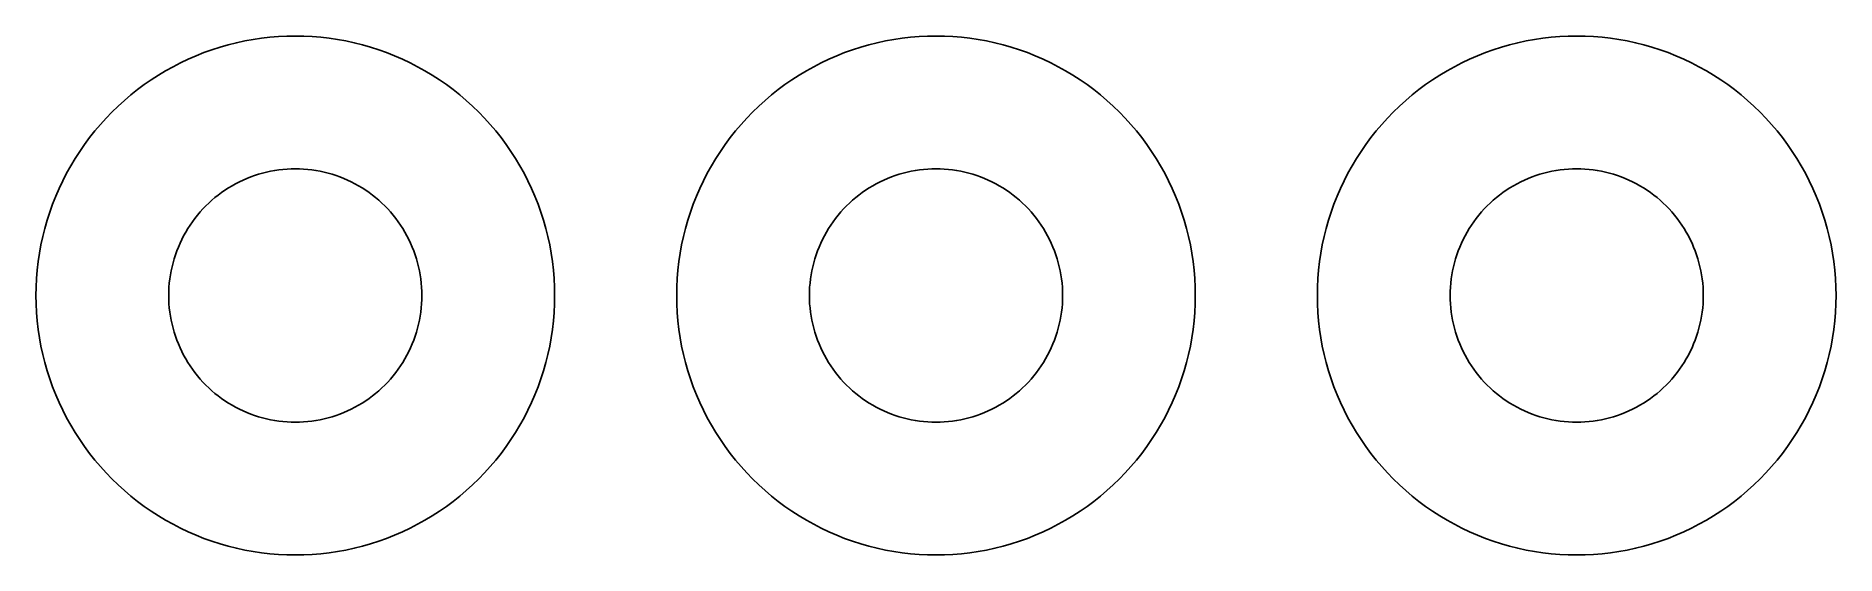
# Model space of a CAD drawing. Header units: millimetres. Extents: x 0 to 59, y 263 to 280.
import ezdxf

# ---------------------------------------------------------------- set-up
doc = ezdxf.new("R2010")
doc.units = ezdxf.units.MM
doc.layers.add('CUT', color=1, linetype='Continuous')

msp = doc.modelspace()

# ---------------------------------------------------------------- linework, layer by layer
at = {"layer": 'CUT'}
for points in [[(16.995, 271.222), (16.982, 270.944), (16.959, 270.667), (16.927, 270.391), (16.886, 270.115), (16.837, 269.842), (16.778, 269.57), (16.71, 269.3), (16.634, 269.033), (16.549, 268.768), (16.455, 268.506), (16.353, 268.247), (16.242, 267.992), (16.123, 267.741), (15.996, 267.493), (15.861, 267.25), (15.718, 267.011), (15.567, 266.778), (15.409, 266.549), (15.244, 266.326), (15.071, 266.108), (14.891, 265.896), (14.704, 265.689), (14.51, 265.49), (14.311, 265.296), (14.104, 265.109), (13.892, 264.929), (13.674, 264.756), (13.451, 264.591), (13.222, 264.433), (12.989, 264.282), (12.75, 264.139), (12.507, 264.004), (12.259, 263.877), (12.008, 263.758), (11.753, 263.647), (11.494, 263.545), (11.232, 263.451), (10.967, 263.366), (10.7, 263.29), (10.43, 263.222), (10.158, 263.163), (9.885, 263.114), (9.609, 263.073), (9.333, 263.041), (9.056, 263.018), (8.778, 263.005), (8.5, 263), (8.222, 263.005), (7.944, 263.018), (7.667, 263.041), (7.391, 263.073), (7.115, 263.114), (6.842, 263.163), (6.57, 263.222), (6.3, 263.29), (6.033, 263.366), (5.768, 263.451), (5.506, 263.545), (5.247, 263.647), (4.992, 263.758), (4.741, 263.877), (4.493, 264.004), (4.25, 264.139), (4.011, 264.282), (3.778, 264.433), (3.549, 264.591), (3.326, 264.756), (3.108, 264.929), (2.896, 265.109), (2.689, 265.296), (2.49, 265.49), (2.296, 265.689), (2.109, 265.896), (1.929, 266.108), (1.756, 266.326), (1.591, 266.549), (1.433, 266.778), (1.282, 267.011), (1.139, 267.25), (1.004, 267.493), (0.877, 267.741), (0.758, 267.992), (0.647, 268.247), (0.545, 268.506), (0.451, 268.768), (0.366, 269.033), (0.29, 269.3), (0.222, 269.57), (0.163, 269.842), (0.114, 270.115), (0.073, 270.391), (0.041, 270.667), (0.018, 270.944), (0.005, 271.222), (0, 271.5), (0.005, 271.778), (0.018, 272.056), (0.041, 272.333), (0.073, 272.609), (0.114, 272.885), (0.163, 273.158), (0.222, 273.43), (0.29, 273.7), (0.366, 273.967), (0.451, 274.232), (0.545, 274.494), (0.647, 274.753), (0.758, 275.008), (0.877, 275.259), (1.004, 275.507), (1.139, 275.75), (1.282, 275.989), (1.433, 276.222), (1.591, 276.451), (1.756, 276.674), (1.929, 276.892), (2.109, 277.104), (2.296, 277.311), (2.49, 277.51), (2.689, 277.704), (2.896, 277.891), (3.108, 278.071), (3.326, 278.244), (3.549, 278.409), (3.778, 278.567), (4.011, 278.718), (4.25, 278.861), (4.493, 278.996), (4.741, 279.123), (4.992, 279.242), (5.247, 279.353), (5.506, 279.455), (5.768, 279.549), (6.033, 279.634), (6.3, 279.71), (6.57, 279.778), (6.842, 279.837), (7.115, 279.886), (7.391, 279.927), (7.667, 279.959), (7.944, 279.982), (8.222, 279.995), (8.5, 280), (8.778, 279.995), (9.056, 279.982), (9.333, 279.959), (9.609, 279.927), (9.885, 279.886), (10.158, 279.837), (10.43, 279.778), (10.7, 279.71), (10.967, 279.634), (11.232, 279.549), (11.494, 279.455), (11.753, 279.353), (12.008, 279.242), (12.259, 279.123), (12.507, 278.996), (12.75, 278.861), (12.989, 278.718), (13.222, 278.567), (13.451, 278.409), (13.674, 278.244), (13.892, 278.071), (14.104, 277.891), (14.311, 277.704), (14.51, 277.51), (14.704, 277.311), (14.891, 277.104), (15.071, 276.892), (15.244, 276.674), (15.409, 276.451), (15.567, 276.222), (15.718, 275.989), (15.861, 275.75), (15.996, 275.507), (16.123, 275.259), (16.242, 275.008), (16.353, 274.753), (16.455, 274.494), (16.549, 274.232), (16.634, 273.967), (16.71, 273.7), (16.778, 273.43), (16.837, 273.158), (16.886, 272.885), (16.927, 272.609), (16.959, 272.333), (16.982, 272.056), (16.995, 271.778), (17, 271.5), (16.995, 271.222)], [(37.995, 271.222), (37.982, 270.944), (37.959, 270.667), (37.927, 270.391), (37.886, 270.115), (37.837, 269.842), (37.778, 269.57), (37.71, 269.3), (37.634, 269.033), (37.549, 268.768), (37.455, 268.506), (37.353, 268.247), (37.242, 267.992), (37.123, 267.741), (36.996, 267.493), (36.861, 267.25), (36.718, 267.011), (36.567, 266.778), (36.409, 266.549), (36.244, 266.326), (36.071, 266.108), (35.891, 265.896), (35.704, 265.689), (35.51, 265.49), (35.311, 265.296), (35.104, 265.109), (34.892, 264.929), (34.674, 264.756), (34.451, 264.591), (34.222, 264.433), (33.989, 264.282), (33.75, 264.139), (33.507, 264.004), (33.259, 263.877), (33.008, 263.758), (32.753, 263.647), (32.494, 263.545), (32.232, 263.451), (31.967, 263.366), (31.7, 263.29), (31.43, 263.222), (31.158, 263.163), (30.885, 263.114), (30.609, 263.073), (30.333, 263.041), (30.056, 263.018), (29.778, 263.005), (29.5, 263), (29.222, 263.005), (28.944, 263.018), (28.667, 263.041), (28.391, 263.073), (28.115, 263.114), (27.842, 263.163), (27.57, 263.222), (27.3, 263.29), (27.033, 263.366), (26.768, 263.451), (26.506, 263.545), (26.247, 263.647), (25.992, 263.758), (25.741, 263.877), (25.493, 264.004), (25.25, 264.139), (25.011, 264.282), (24.778, 264.433), (24.549, 264.591), (24.326, 264.756), (24.108, 264.929), (23.896, 265.109), (23.689, 265.296), (23.49, 265.49), (23.296, 265.689), (23.109, 265.896), (22.929, 266.108), (22.756, 266.326), (22.591, 266.549), (22.433, 266.778), (22.282, 267.011), (22.139, 267.25), (22.004, 267.493), (21.877, 267.741), (21.758, 267.992), (21.647, 268.247), (21.545, 268.506), (21.451, 268.768), (21.366, 269.033), (21.29, 269.3), (21.222, 269.57), (21.163, 269.842), (21.114, 270.115), (21.073, 270.391), (21.041, 270.667), (21.018, 270.944), (21.005, 271.222), (21, 271.5), (21.005, 271.778), (21.018, 272.056), (21.041, 272.333), (21.073, 272.609), (21.114, 272.885), (21.163, 273.158), (21.222, 273.43), (21.29, 273.7), (21.366, 273.967), (21.451, 274.232), (21.545, 274.494), (21.647, 274.753), (21.758, 275.008), (21.877, 275.259), (22.004, 275.507), (22.139, 275.75), (22.282, 275.989), (22.433, 276.222), (22.591, 276.451), (22.756, 276.674), (22.929, 276.892), (23.109, 277.104), (23.296, 277.311), (23.49, 277.51), (23.689, 277.704), (23.896, 277.891), (24.108, 278.071), (24.326, 278.244), (24.549, 278.409), (24.778, 278.567), (25.011, 278.718), (25.25, 278.861), (25.493, 278.996), (25.741, 279.123), (25.992, 279.242), (26.247, 279.353), (26.506, 279.455), (26.768, 279.549), (27.033, 279.634), (27.3, 279.71), (27.57, 279.778), (27.842, 279.837), (28.115, 279.886), (28.391, 279.927), (28.667, 279.959), (28.944, 279.982), (29.222, 279.995), (29.5, 280), (29.778, 279.995), (30.056, 279.982), (30.333, 279.959), (30.609, 279.927), (30.885, 279.886), (31.158, 279.837), (31.43, 279.778), (31.7, 279.71), (31.967, 279.634), (32.232, 279.549), (32.494, 279.455), (32.753, 279.353), (33.008, 279.242), (33.259, 279.123), (33.507, 278.996), (33.75, 278.861), (33.989, 278.718), (34.222, 278.567), (34.451, 278.409), (34.674, 278.244), (34.892, 278.071), (35.104, 277.891), (35.311, 277.704), (35.51, 277.51), (35.704, 277.311), (35.891, 277.104), (36.071, 276.892), (36.244, 276.674), (36.409, 276.451), (36.567, 276.222), (36.718, 275.989), (36.861, 275.75), (36.996, 275.507), (37.123, 275.259), (37.242, 275.008), (37.353, 274.753), (37.455, 274.494), (37.549, 274.232), (37.634, 273.967), (37.71, 273.7), (37.778, 273.43), (37.837, 273.158), (37.886, 272.885), (37.927, 272.609), (37.959, 272.333), (37.982, 272.056), (37.995, 271.778), (38, 271.5), (37.995, 271.222)], [(58.995, 271.222), (58.982, 270.944), (58.959, 270.667), (58.927, 270.391), (58.886, 270.115), (58.837, 269.842), (58.778, 269.57), (58.71, 269.3), (58.634, 269.033), (58.549, 268.768), (58.455, 268.506), (58.353, 268.247), (58.242, 267.992), (58.123, 267.741), (57.996, 267.493), (57.861, 267.25), (57.718, 267.011), (57.567, 266.778), (57.409, 266.549), (57.244, 266.326), (57.071, 266.108), (56.891, 265.896), (56.704, 265.689), (56.51, 265.49), (56.311, 265.296), (56.104, 265.109), (55.892, 264.929), (55.674, 264.756), (55.451, 264.591), (55.222, 264.433), (54.989, 264.282), (54.75, 264.139), (54.507, 264.004), (54.259, 263.877), (54.008, 263.758), (53.753, 263.647), (53.494, 263.545), (53.232, 263.451), (52.967, 263.366), (52.7, 263.29), (52.43, 263.222), (52.158, 263.163), (51.885, 263.114), (51.609, 263.073), (51.333, 263.041), (51.056, 263.018), (50.778, 263.005), (50.5, 263), (50.222, 263.005), (49.944, 263.018), (49.667, 263.041), (49.391, 263.073), (49.115, 263.114), (48.842, 263.163), (48.57, 263.222), (48.3, 263.29), (48.033, 263.366), (47.768, 263.451), (47.506, 263.545), (47.247, 263.647), (46.992, 263.758), (46.741, 263.877), (46.493, 264.004), (46.25, 264.139), (46.011, 264.282), (45.778, 264.433), (45.549, 264.591), (45.326, 264.756), (45.108, 264.929), (44.896, 265.109), (44.689, 265.296), (44.49, 265.49), (44.296, 265.689), (44.109, 265.896), (43.929, 266.108), (43.756, 266.326), (43.591, 266.549), (43.433, 266.778), (43.282, 267.011), (43.139, 267.25), (43.004, 267.493), (42.877, 267.741), (42.758, 267.992), (42.647, 268.247), (42.545, 268.506), (42.451, 268.768), (42.366, 269.033), (42.29, 269.3), (42.222, 269.57), (42.163, 269.842), (42.114, 270.115), (42.073, 270.391), (42.041, 270.667), (42.018, 270.944), (42.005, 271.222), (42, 271.5), (42.005, 271.778), (42.018, 272.056), (42.041, 272.333), (42.073, 272.609), (42.114, 272.885), (42.163, 273.158), (42.222, 273.43), (42.29, 273.7), (42.366, 273.967), (42.451, 274.232), (42.545, 274.494), (42.647, 274.753), (42.758, 275.008), (42.877, 275.259), (43.004, 275.507), (43.139, 275.75), (43.282, 275.989), (43.433, 276.222), (43.591, 276.451), (43.756, 276.674), (43.929, 276.892), (44.109, 277.104), (44.296, 277.311), (44.49, 277.51), (44.689, 277.704), (44.896, 277.891), (45.108, 278.071), (45.326, 278.244), (45.549, 278.409), (45.778, 278.567), (46.011, 278.718), (46.25, 278.861), (46.493, 278.996), (46.741, 279.123), (46.992, 279.242), (47.247, 279.353), (47.506, 279.455), (47.768, 279.549), (48.033, 279.634), (48.3, 279.71), (48.57, 279.778), (48.842, 279.837), (49.115, 279.886), (49.391, 279.927), (49.667, 279.959), (49.944, 279.982), (50.222, 279.995), (50.5, 280), (50.778, 279.995), (51.056, 279.982), (51.333, 279.959), (51.609, 279.927), (51.885, 279.886), (52.158, 279.837), (52.43, 279.778), (52.7, 279.71), (52.967, 279.634), (53.232, 279.549), (53.494, 279.455), (53.753, 279.353), (54.008, 279.242), (54.259, 279.123), (54.507, 278.996), (54.75, 278.861), (54.989, 278.718), (55.222, 278.567), (55.451, 278.409), (55.674, 278.244), (55.892, 278.071), (56.104, 277.891), (56.311, 277.704), (56.51, 277.51), (56.704, 277.311), (56.891, 277.104), (57.071, 276.892), (57.244, 276.674), (57.409, 276.451), (57.567, 276.222), (57.718, 275.989), (57.861, 275.75), (57.996, 275.507), (58.123, 275.259), (58.242, 275.008), (58.353, 274.753), (58.455, 274.494), (58.549, 274.232), (58.634, 273.967), (58.71, 273.7), (58.778, 273.43), (58.837, 273.158), (58.886, 272.885), (58.927, 272.609), (58.959, 272.333), (58.982, 272.056), (58.995, 271.778), (59, 271.5), (58.995, 271.222)], [(12.648, 271.636), (12.641, 271.771), (12.63, 271.907), (12.614, 272.042), (12.595, 272.176), (12.57, 272.31), (12.542, 272.442), (12.509, 272.574), (12.471, 272.705), (12.43, 272.834), (12.384, 272.962), (12.334, 273.088), (12.28, 273.213), (12.222, 273.335), (12.16, 273.456), (12.094, 273.575), (12.024, 273.691), (11.951, 273.806), (11.873, 273.917), (11.792, 274.026), (11.708, 274.133), (11.62, 274.236), (11.529, 274.337), (11.434, 274.434), (11.337, 274.529), (11.236, 274.62), (11.133, 274.708), (11.026, 274.792), (10.917, 274.873), (10.806, 274.951), (10.691, 275.024), (10.575, 275.094), (10.456, 275.16), (10.335, 275.222), (10.213, 275.28), (10.088, 275.334), (9.962, 275.384), (9.834, 275.43), (9.705, 275.471), (9.574, 275.509), (9.442, 275.542), (9.31, 275.57), (9.176, 275.595), (9.042, 275.614), (8.907, 275.63), (8.771, 275.641), (8.636, 275.648), (8.5, 275.65), (8.364, 275.648), (8.229, 275.641), (8.093, 275.63), (7.958, 275.614), (7.824, 275.595), (7.69, 275.57), (7.558, 275.542), (7.426, 275.509), (7.295, 275.471), (7.166, 275.43), (7.038, 275.384), (6.912, 275.334), (6.787, 275.28), (6.665, 275.222), (6.544, 275.16), (6.425, 275.094), (6.309, 275.024), (6.194, 274.951), (6.083, 274.873), (5.974, 274.792), (5.867, 274.708), (5.764, 274.62), (5.663, 274.529), (5.566, 274.434), (5.471, 274.337), (5.38, 274.236), (5.292, 274.133), (5.208, 274.026), (5.127, 273.917), (5.049, 273.806), (4.976, 273.691), (4.906, 273.575), (4.84, 273.456), (4.778, 273.335), (4.72, 273.213), (4.666, 273.088), (4.616, 272.962), (4.57, 272.834), (4.529, 272.705), (4.491, 272.574), (4.458, 272.442), (4.43, 272.31), (4.405, 272.176), (4.386, 272.042), (4.37, 271.907), (4.359, 271.771), (4.352, 271.636), (4.35, 271.5), (4.352, 271.364), (4.359, 271.229), (4.37, 271.093), (4.386, 270.958), (4.405, 270.824), (4.43, 270.69), (4.458, 270.558), (4.491, 270.426), (4.529, 270.295), (4.57, 270.166), (4.616, 270.038), (4.666, 269.912), (4.72, 269.787), (4.778, 269.665), (4.84, 269.544), (4.906, 269.425), (4.976, 269.309), (5.049, 269.194), (5.127, 269.083), (5.208, 268.974), (5.292, 268.867), (5.38, 268.764), (5.471, 268.663), (5.566, 268.566), (5.663, 268.471), (5.764, 268.38), (5.867, 268.292), (5.974, 268.208), (6.083, 268.127), (6.194, 268.049), (6.309, 267.976), (6.425, 267.906), (6.544, 267.84), (6.665, 267.778), (6.787, 267.72), (6.912, 267.666), (7.038, 267.616), (7.166, 267.57), (7.295, 267.529), (7.426, 267.491), (7.558, 267.458), (7.69, 267.43), (7.824, 267.405), (7.958, 267.386), (8.093, 267.37), (8.229, 267.359), (8.364, 267.352), (8.5, 267.35), (8.636, 267.352), (8.771, 267.359), (8.907, 267.37), (9.042, 267.386), (9.176, 267.405), (9.31, 267.43), (9.442, 267.458), (9.574, 267.491), (9.705, 267.529), (9.834, 267.57), (9.962, 267.616), (10.088, 267.666), (10.213, 267.72), (10.335, 267.778), (10.456, 267.84), (10.575, 267.906), (10.691, 267.976), (10.806, 268.049), (10.917, 268.127), (11.026, 268.208), (11.133, 268.292), (11.236, 268.38), (11.337, 268.471), (11.434, 268.566), (11.529, 268.663), (11.62, 268.764), (11.708, 268.867), (11.792, 268.974), (11.873, 269.083), (11.951, 269.194), (12.024, 269.309), (12.094, 269.425), (12.16, 269.544), (12.222, 269.665), (12.28, 269.787), (12.334, 269.912), (12.384, 270.038), (12.43, 270.166), (12.471, 270.295), (12.509, 270.426), (12.542, 270.558), (12.57, 270.69), (12.595, 270.824), (12.614, 270.958), (12.63, 271.093), (12.641, 271.229), (12.648, 271.364), (12.65, 271.5), (12.648, 271.636)], [(33.648, 271.636), (33.641, 271.771), (33.63, 271.907), (33.614, 272.042), (33.595, 272.176), (33.57, 272.31), (33.542, 272.442), (33.509, 272.574), (33.471, 272.705), (33.43, 272.834), (33.384, 272.962), (33.334, 273.088), (33.28, 273.213), (33.222, 273.335), (33.16, 273.456), (33.094, 273.575), (33.024, 273.691), (32.951, 273.806), (32.873, 273.917), (32.792, 274.026), (32.708, 274.133), (32.62, 274.236), (32.529, 274.337), (32.434, 274.434), (32.337, 274.529), (32.236, 274.62), (32.133, 274.708), (32.026, 274.792), (31.917, 274.873), (31.806, 274.951), (31.691, 275.024), (31.575, 275.094), (31.456, 275.16), (31.335, 275.222), (31.213, 275.28), (31.088, 275.334), (30.962, 275.384), (30.834, 275.43), (30.705, 275.471), (30.574, 275.509), (30.442, 275.542), (30.31, 275.57), (30.176, 275.595), (30.042, 275.614), (29.907, 275.63), (29.771, 275.641), (29.636, 275.648), (29.5, 275.65), (29.364, 275.648), (29.229, 275.641), (29.093, 275.63), (28.958, 275.614), (28.824, 275.595), (28.69, 275.57), (28.558, 275.542), (28.426, 275.509), (28.295, 275.471), (28.166, 275.43), (28.038, 275.384), (27.912, 275.334), (27.787, 275.28), (27.665, 275.222), (27.544, 275.16), (27.425, 275.094), (27.309, 275.024), (27.194, 274.951), (27.083, 274.873), (26.974, 274.792), (26.867, 274.708), (26.764, 274.62), (26.663, 274.529), (26.566, 274.434), (26.471, 274.337), (26.38, 274.236), (26.292, 274.133), (26.208, 274.026), (26.127, 273.917), (26.049, 273.806), (25.976, 273.691), (25.906, 273.575), (25.84, 273.456), (25.778, 273.335), (25.72, 273.213), (25.666, 273.088), (25.616, 272.962), (25.57, 272.834), (25.529, 272.705), (25.491, 272.574), (25.458, 272.442), (25.43, 272.31), (25.405, 272.176), (25.386, 272.042), (25.37, 271.907), (25.359, 271.771), (25.352, 271.636), (25.35, 271.5), (25.352, 271.364), (25.359, 271.229), (25.37, 271.093), (25.386, 270.958), (25.405, 270.824), (25.43, 270.69), (25.458, 270.558), (25.491, 270.426), (25.529, 270.295), (25.57, 270.166), (25.616, 270.038), (25.666, 269.912), (25.72, 269.787), (25.778, 269.665), (25.84, 269.544), (25.906, 269.425), (25.976, 269.309), (26.049, 269.194), (26.127, 269.083), (26.208, 268.974), (26.292, 268.867), (26.38, 268.764), (26.471, 268.663), (26.566, 268.566), (26.663, 268.471), (26.764, 268.38), (26.867, 268.292), (26.974, 268.208), (27.083, 268.127), (27.194, 268.049), (27.309, 267.976), (27.425, 267.906), (27.544, 267.84), (27.665, 267.778), (27.787, 267.72), (27.912, 267.666), (28.038, 267.616), (28.166, 267.57), (28.295, 267.529), (28.426, 267.491), (28.558, 267.458), (28.69, 267.43), (28.824, 267.405), (28.958, 267.386), (29.093, 267.37), (29.229, 267.359), (29.364, 267.352), (29.5, 267.35), (29.636, 267.352), (29.771, 267.359), (29.907, 267.37), (30.042, 267.386), (30.176, 267.405), (30.31, 267.43), (30.442, 267.458), (30.574, 267.491), (30.705, 267.529), (30.834, 267.57), (30.962, 267.616), (31.088, 267.666), (31.213, 267.72), (31.335, 267.778), (31.456, 267.84), (31.575, 267.906), (31.691, 267.976), (31.806, 268.049), (31.917, 268.127), (32.026, 268.208), (32.133, 268.292), (32.236, 268.38), (32.337, 268.471), (32.434, 268.566), (32.529, 268.663), (32.62, 268.764), (32.708, 268.867), (32.792, 268.974), (32.873, 269.083), (32.951, 269.194), (33.024, 269.309), (33.094, 269.425), (33.16, 269.544), (33.222, 269.665), (33.28, 269.787), (33.334, 269.912), (33.384, 270.038), (33.43, 270.166), (33.471, 270.295), (33.509, 270.426), (33.542, 270.558), (33.57, 270.69), (33.595, 270.824), (33.614, 270.958), (33.63, 271.093), (33.641, 271.229), (33.648, 271.364), (33.65, 271.5), (33.648, 271.636)], [(54.648, 271.636), (54.641, 271.771), (54.63, 271.907), (54.614, 272.042), (54.595, 272.176), (54.57, 272.31), (54.542, 272.442), (54.509, 272.574), (54.471, 272.705), (54.43, 272.834), (54.384, 272.962), (54.334, 273.088), (54.28, 273.213), (54.222, 273.335), (54.16, 273.456), (54.094, 273.575), (54.024, 273.691), (53.951, 273.806), (53.873, 273.917), (53.792, 274.026), (53.708, 274.133), (53.62, 274.236), (53.529, 274.337), (53.434, 274.434), (53.337, 274.529), (53.236, 274.62), (53.133, 274.708), (53.026, 274.792), (52.917, 274.873), (52.806, 274.951), (52.691, 275.024), (52.575, 275.094), (52.456, 275.16), (52.335, 275.222), (52.213, 275.28), (52.088, 275.334), (51.962, 275.384), (51.834, 275.43), (51.705, 275.471), (51.574, 275.509), (51.442, 275.542), (51.31, 275.57), (51.176, 275.595), (51.042, 275.614), (50.907, 275.63), (50.771, 275.641), (50.636, 275.648), (50.5, 275.65), (50.364, 275.648), (50.229, 275.641), (50.093, 275.63), (49.958, 275.614), (49.824, 275.595), (49.69, 275.57), (49.558, 275.542), (49.426, 275.509), (49.295, 275.471), (49.166, 275.43), (49.038, 275.384), (48.912, 275.334), (48.787, 275.28), (48.665, 275.222), (48.544, 275.16), (48.425, 275.094), (48.309, 275.024), (48.194, 274.951), (48.083, 274.873), (47.974, 274.792), (47.867, 274.708), (47.764, 274.62), (47.663, 274.529), (47.566, 274.434), (47.471, 274.337), (47.38, 274.236), (47.292, 274.133), (47.208, 274.026), (47.127, 273.917), (47.049, 273.806), (46.976, 273.691), (46.906, 273.575), (46.84, 273.456), (46.778, 273.335), (46.72, 273.213), (46.666, 273.088), (46.616, 272.962), (46.57, 272.834), (46.529, 272.705), (46.491, 272.574), (46.458, 272.442), (46.43, 272.31), (46.405, 272.176), (46.386, 272.042), (46.37, 271.907), (46.359, 271.771), (46.352, 271.636), (46.35, 271.5), (46.352, 271.364), (46.359, 271.229), (46.37, 271.093), (46.386, 270.958), (46.405, 270.824), (46.43, 270.69), (46.458, 270.558), (46.491, 270.426), (46.529, 270.295), (46.57, 270.166), (46.616, 270.038), (46.666, 269.912), (46.72, 269.787), (46.778, 269.665), (46.84, 269.544), (46.906, 269.425), (46.976, 269.309), (47.049, 269.194), (47.127, 269.083), (47.208, 268.974), (47.292, 268.867), (47.38, 268.764), (47.471, 268.663), (47.566, 268.566), (47.663, 268.471), (47.764, 268.38), (47.867, 268.292), (47.974, 268.208), (48.083, 268.127), (48.194, 268.049), (48.309, 267.976), (48.425, 267.906), (48.544, 267.84), (48.665, 267.778), (48.787, 267.72), (48.912, 267.666), (49.038, 267.616), (49.166, 267.57), (49.295, 267.529), (49.426, 267.491), (49.558, 267.458), (49.69, 267.43), (49.824, 267.405), (49.958, 267.386), (50.093, 267.37), (50.229, 267.359), (50.364, 267.352), (50.5, 267.35), (50.636, 267.352), (50.771, 267.359), (50.907, 267.37), (51.042, 267.386), (51.176, 267.405), (51.31, 267.43), (51.442, 267.458), (51.574, 267.491), (51.705, 267.529), (51.834, 267.57), (51.962, 267.616), (52.088, 267.666), (52.213, 267.72), (52.335, 267.778), (52.456, 267.84), (52.575, 267.906), (52.691, 267.976), (52.806, 268.049), (52.917, 268.127), (53.026, 268.208), (53.133, 268.292), (53.236, 268.38), (53.337, 268.471), (53.434, 268.566), (53.529, 268.663), (53.62, 268.764), (53.708, 268.867), (53.792, 268.974), (53.873, 269.083), (53.951, 269.194), (54.024, 269.309), (54.094, 269.425), (54.16, 269.544), (54.222, 269.665), (54.28, 269.787), (54.334, 269.912), (54.384, 270.038), (54.43, 270.166), (54.471, 270.295), (54.509, 270.426), (54.542, 270.558), (54.57, 270.69), (54.595, 270.824), (54.614, 270.958), (54.63, 271.093), (54.641, 271.229), (54.648, 271.364), (54.65, 271.5), (54.648, 271.636)]]:
    msp.add_lwpolyline(points, close=True, dxfattribs=at)

doc.saveas('drawing.dxf')
